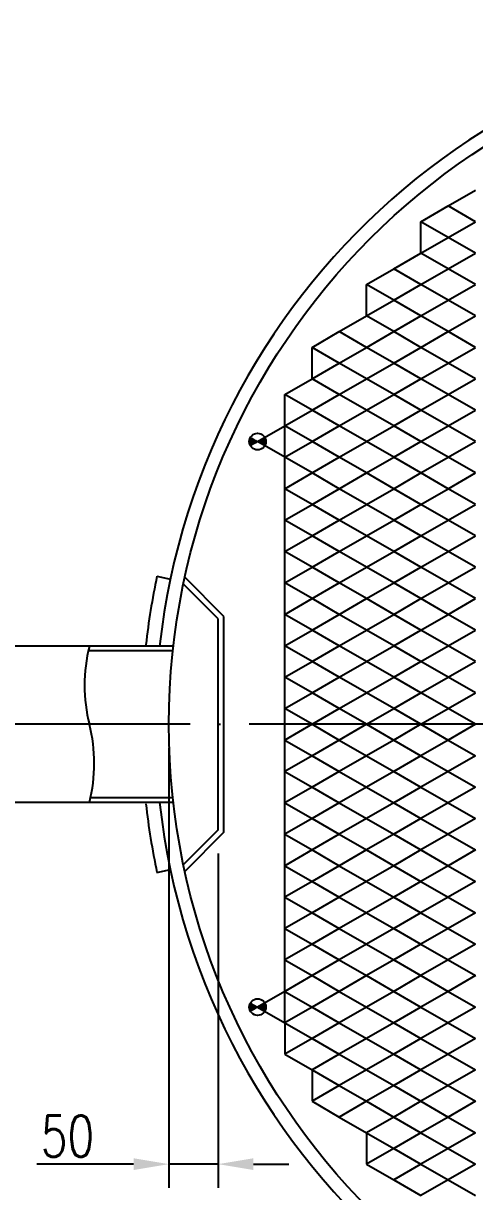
# Model space of a CAD drawing. Extents: x -11958 to 3251, y -1845 to 8235.
# Drawn here: x -10905 to -10445, y -1200 to -10 of the extents above; entities that cross this region are included whole.
import ezdxf

# ---------------------------------------------------------------- set-up
doc = ezdxf.new("R2010")
doc.units = 0
doc.header["$LTSCALE"] = 10
for name, pattern in [('CONTINOUS', [0]), ('DASHDOT-M', [36, 30, -3, 0, -3]), ('DASHDOT-S', [14, 10, -2, 0, -2])]:
    doc.linetypes.add(name, pattern=pattern)
doc.layers.get('0').update_dxf_attribs({"linetype": 'CONTINUOUS'})
for name, color, linetype in [('CDR_DIM', 7, 'CONTINUOUS'), ('CDR_DWG1', 4, 'CONTINUOUS'), ('CDR_DWG3', 1, 'DASHDOT-M')]:
    doc.layers.add(name, color=color, linetype=linetype)
doc.styles.add('HZ', font='ROMANS.shx', dxfattribs={"width": 0.75, "height": 35, "bigfont": 'HZ.shx'})

msp = doc.modelspace()

# ---------------------------------------------------------------- hatches: boundary and pattern name
h = msp.add_hatch()
h.set_pattern_fill('ANSI37', color=256, scale=0.1, style=0)
h.set_pattern_definition([(45, (-13090.87973, -2020.7073), (-0.224506403, 0.224506403), []), (135, (-13090.87973, -2020.7073), (-0.224506403, -0.224506403), [])])
h.paths.add_polyline_path([(-10673.6, -432.1, 0.131652), (-10674.7, -436.3, 0.131652), (-10673.6, -440.6), (-10666.2, -436.3)])
h = msp.add_hatch()
h.set_pattern_fill('ANSI37', color=256, scale=0.1, style=0)
h.set_pattern_definition([(135, (-8241.55932, -2020.7073), (0.224506403, 0.224506403), []), (45, (-8241.55932, -2020.7073), (0.224506403, -0.224506403), [])])
h.paths.add_polyline_path([(-10658.9, -432.1, -0.131652), (-10657.7, -436.3, -0.131652), (-10658.9, -440.6), (-10666.2, -436.3)])
h = msp.add_hatch()
h.set_pattern_fill('ANSI37', color=256, scale=0.1, style=0)
h.set_pattern_definition([(45, (-13090.87973, -2596.7073), (-0.224506403, 0.224506403), []), (135, (-13090.87973, -2596.7073), (-0.224506403, -0.224506403), [])])
h.paths.add_polyline_path([(-10673.6, -1008.1, 0.131652), (-10674.7, -1012.3, 0.131652), (-10673.6, -1016.6), (-10666.2, -1012.3)])
h = msp.add_hatch()
h.set_pattern_fill('ANSI37', color=256, scale=0.1, style=0)
h.set_pattern_definition([(135, (-8241.55932, -2596.7073), (0.224506403, 0.224506403), []), (45, (-8241.55932, -2596.7073), (0.224506403, -0.224506403), [])])
h.paths.add_polyline_path([(-10658.9, -1008.1, -0.131652), (-10657.7, -1012.3, -0.131652), (-10658.9, -1016.6), (-10666.2, -1012.3)])

# ---------------------------------------------------------------- linework, layer by layer
for centre, start, end in [((-10682, -684.6), 165.6613, 194.3387), ((-10993, -764.1), 345.6613, 14.3387)]:
    msp.add_arc(centre, 160.5, start, end)
at = {"layer": 'CDR_DIM', "color": 7, "linetype": 'CONTINOUS'}
for p, q in [((-10756.5, -748.3), (-10756.5, -1196.3)), ((-10706.5, -855.8), (-10706.5, -1196.3)), ((-10792.5, -1172.3), (-10891.1, -1172.3)), ((-10706.5, -1172.3), (-10756.5, -1172.3)), ((-10670.5, -1172.3), (-10634.5, -1172.3))]:
    msp.add_line(p, q, dxfattribs=at)
for points in [[(-10792.5, -1166.3), (-10792.5, -1178.3), (-10756.5, -1172.3)], [(-10670.5, -1166.3), (-10670.5, -1178.3), (-10706.5, -1172.3)]]:
    msp.add_solid(points, dxfattribs=at)
at = {"layer": 'CDR_DWG1'}
for p, q in [((-10472.2, -196.3), (-10444.5, -180.3)), ((-10499.9, -212.3), (-10472.2, -196.3)), ((-10499.9, -244.3), (-10499.9, -212.3)), ((-10527.7, -260.3), (-10499.9, -244.3)), ((-10499.9, -244.3), (-10499.9, -244.3)), ((-10555.4, -276.3), (-10527.7, -260.3)), ((-10555.4, -308.3), (-10555.4, -276.3)), ((-10583.1, -324.3), (-10555.4, -308.3)), ((-10555.4, -308.3), (-10555.4, -308.3)), ((-10610.8, -340.3), (-10583.1, -324.3)), ((-10610.8, -372.3), (-10610.8, -340.3)), ((-10638.5, -388.3), (-10610.8, -372.3)), ((-10610.8, -372.3), (-10610.8, -372.3)), ((-10638.5, -420.3), (-10638.5, -388.3)), ((-10638.5, -1028.3), (-10638.5, -420.3)), ((-10768.7, -573.5), (-10755, -576.4)), ((-10706.5, -616.8), (-10741.8, -581.5)), ((-10700.5, -614.3), (-10740.3, -574.5)), ((-10706.5, -831.8), (-10706.5, -616.8)), ((-10700.5, -834.3), (-10700.5, -614.3)), ((-10752, -644.8), (-10918.5, -644.8)), ((-10752.5, -649.3), (-10838.6, -649.3)), ((-10752, -803.8), (-10918.5, -803.8)), ((-10752.5, -799.3), (-10836.5, -799.3)), ((-10706.5, -831.8), (-10741.8, -867.1)), ((-10700.5, -834.3), (-10740.3, -874.1)), ((-10768.7, -875.1), (-10755, -872.2)), ((-10638.5, -1028.3), (-10638.5, -1060.3)), ((-10638.5, -1060.3), (-10610.8, -1076.3)), ((-10610.8, -1076.3), (-10610.8, -1108.3)), ((-10610.8, -1076.3), (-10610.8, -1076.3)), ((-10610.8, -1108.3), (-10583.1, -1124.3)), ((-10583.1, -1124.3), (-10555.4, -1140.3)), ((-10555.4, -1140.3), (-10555.4, -1172.3)), ((-10555.4, -1140.3), (-10555.4, -1140.3)), ((-10555.4, -1172.3), (-10527.7, -1188.3)), ((-10527.7, -1188.3), (-10499.9, -1204.3))]:
    msp.add_line(p, q, dxfattribs=at)
for centre, radius in [((-10056.5, -724.3), 700), ((-10666.2, -436.3), 8.5), ((-10666.2, -1012.3), 8.5)]:
    msp.add_circle(centre, radius, dxfattribs=at)
for radius, start, end in [(714, 186.3928, 173.6072), (728, 168.0427, 173.6072), (728, 186.3928, 191.9573)]:
    msp.add_arc((-10056.5, -724.3), radius, start, end, dxfattribs=at)
at = {"layer": 'CDR_DWG3', "linetype": 'DASHDOT-S'}
for p, q in [((-10444.5, -212.3), (-10472.2, -196.3)), ((-10472.2, -228.3), (-10499.9, -212.3)), ((-10472.2, -228.3), (-10444.5, -212.3)), ((-10499.9, -244.3), (-10472.2, -228.3)), ((-10444.5, -244.3), (-10472.2, -228.3)), ((-10472.2, -260.3), (-10499.9, -244.3)), ((-10472.2, -260.3), (-10444.5, -244.3)), ((-10499.9, -276.3), (-10527.7, -260.3)), ((-10499.9, -276.3), (-10472.2, -260.3)), ((-10444.5, -276.3), (-10472.2, -260.3)), ((-10527.7, -292.3), (-10555.4, -276.3)), ((-10527.7, -292.3), (-10499.9, -276.3)), ((-10472.2, -292.3), (-10499.9, -276.3)), ((-10472.2, -292.3), (-10444.5, -276.3)), ((-10555.4, -308.3), (-10527.7, -292.3)), ((-10499.9, -308.3), (-10527.7, -292.3)), ((-10499.9, -308.3), (-10472.2, -292.3)), ((-10444.5, -308.3), (-10472.2, -292.3)), ((-10527.7, -324.3), (-10555.4, -308.3)), ((-10527.7, -324.3), (-10499.9, -308.3)), ((-10472.2, -324.3), (-10499.9, -308.3)), ((-10472.2, -324.3), (-10444.5, -308.3)), ((-10555.4, -340.3), (-10583.1, -324.3)), ((-10555.4, -340.3), (-10527.7, -324.3)), ((-10499.9, -340.3), (-10527.7, -324.3)), ((-10499.9, -340.3), (-10472.2, -324.3)), ((-10444.5, -340.3), (-10472.2, -324.3)), ((-10583.1, -356.3), (-10610.8, -340.3)), ((-10583.1, -356.3), (-10555.4, -340.3)), ((-10527.7, -356.3), (-10555.4, -340.3)), ((-10527.7, -356.3), (-10499.9, -340.3)), ((-10472.2, -356.3), (-10499.9, -340.3)), ((-10472.2, -356.3), (-10444.5, -340.3)), ((-10610.8, -372.3), (-10583.1, -356.3)), ((-10555.4, -372.3), (-10583.1, -356.3)), ((-10555.4, -372.3), (-10527.7, -356.3)), ((-10499.9, -372.3), (-10527.7, -356.3)), ((-10499.9, -372.3), (-10472.2, -356.3)), ((-10444.5, -372.3), (-10472.2, -356.3)), ((-10583.1, -388.3), (-10610.8, -372.3)), ((-10583.1, -388.3), (-10555.4, -372.3)), ((-10527.7, -388.3), (-10555.4, -372.3)), ((-10527.7, -388.3), (-10499.9, -372.3)), ((-10472.2, -388.3), (-10499.9, -372.3)), ((-10472.2, -388.3), (-10444.5, -372.3)), ((-10610.8, -404.3), (-10638.5, -388.3)), ((-10610.8, -404.3), (-10583.1, -388.3)), ((-10555.4, -404.3), (-10583.1, -388.3)), ((-10555.4, -404.3), (-10527.7, -388.3)), ((-10499.9, -404.3), (-10527.7, -388.3)), ((-10499.9, -404.3), (-10472.2, -388.3)), ((-10444.5, -404.3), (-10472.2, -388.3)), ((-10638.5, -420.3), (-10610.8, -404.3)), ((-10583.1, -420.3), (-10610.8, -404.3)), ((-10583.1, -420.3), (-10555.4, -404.3)), ((-10527.7, -420.3), (-10555.4, -404.3)), ((-10527.7, -420.3), (-10499.9, -404.3)), ((-10472.2, -420.3), (-10499.9, -404.3)), ((-10472.2, -420.3), (-10444.5, -404.3)), ((-10666.2, -436.3), (-10638.5, -420.3)), ((-10610.8, -436.3), (-10638.5, -420.3)), ((-10610.8, -436.3), (-10583.1, -420.3)), ((-10555.4, -436.3), (-10583.1, -420.3)), ((-10555.4, -436.3), (-10527.7, -420.3)), ((-10499.9, -436.3), (-10527.7, -420.3)), ((-10499.9, -436.3), (-10472.2, -420.3)), ((-10444.5, -436.3), (-10472.2, -420.3)), ((-10638.5, -452.3), (-10666.2, -436.3)), ((-10638.5, -452.3), (-10610.8, -436.3)), ((-10583.1, -452.3), (-10610.8, -436.3)), ((-10583.1, -452.3), (-10555.4, -436.3)), ((-10527.7, -452.3), (-10555.4, -436.3)), ((-10527.7, -452.3), (-10499.9, -436.3)), ((-10472.2, -452.3), (-10499.9, -436.3)), ((-10472.2, -452.3), (-10444.5, -436.3)), ((-10610.8, -468.3), (-10638.5, -452.3)), ((-10610.8, -468.3), (-10583.1, -452.3)), ((-10555.4, -468.3), (-10583.1, -452.3)), ((-10555.4, -468.3), (-10527.7, -452.3)), ((-10499.9, -468.3), (-10527.7, -452.3)), ((-10499.9, -468.3), (-10472.2, -452.3)), ((-10444.5, -468.3), (-10472.2, -452.3)), ((-10638.5, -484.3), (-10610.8, -468.3)), ((-10583.1, -484.3), (-10610.8, -468.3)), ((-10583.1, -484.3), (-10555.4, -468.3)), ((-10527.7, -484.3), (-10555.4, -468.3)), ((-10527.7, -484.3), (-10499.9, -468.3)), ((-10472.2, -484.3), (-10499.9, -468.3)), ((-10472.2, -484.3), (-10444.5, -468.3)), ((-10610.8, -500.3), (-10638.5, -484.3)), ((-10610.8, -500.3), (-10583.1, -484.3)), ((-10555.4, -500.3), (-10583.1, -484.3)), ((-10555.4, -500.3), (-10527.7, -484.3)), ((-10499.9, -500.3), (-10527.7, -484.3)), ((-10499.9, -500.3), (-10472.2, -484.3)), ((-10444.5, -500.3), (-10472.2, -484.3)), ((-10638.5, -516.3), (-10610.8, -500.3)), ((-10583.1, -516.3), (-10610.8, -500.3)), ((-10583.1, -516.3), (-10555.4, -500.3)), ((-10527.7, -516.3), (-10555.4, -500.3)), ((-10527.7, -516.3), (-10499.9, -500.3)), ((-10472.2, -516.3), (-10499.9, -500.3)), ((-10472.2, -516.3), (-10444.5, -500.3)), ((-10610.8, -532.3), (-10638.5, -516.3)), ((-10610.8, -532.3), (-10583.1, -516.3)), ((-10555.4, -532.3), (-10583.1, -516.3)), ((-10555.4, -532.3), (-10527.7, -516.3)), ((-10499.9, -532.3), (-10527.7, -516.3)), ((-10499.9, -532.3), (-10472.2, -516.3)), ((-10444.5, -532.3), (-10472.2, -516.3)), ((-10638.5, -548.3), (-10610.8, -532.3)), ((-10583.1, -548.3), (-10610.8, -532.3)), ((-10583.1, -548.3), (-10555.4, -532.3)), ((-10527.7, -548.3), (-10555.4, -532.3)), ((-10527.7, -548.3), (-10499.9, -532.3)), ((-10472.2, -548.3), (-10499.9, -532.3)), ((-10472.2, -548.3), (-10444.5, -532.3)), ((-10610.8, -564.3), (-10638.5, -548.3)), ((-10610.8, -564.3), (-10583.1, -548.3)), ((-10555.4, -564.3), (-10583.1, -548.3)), ((-10555.4, -564.3), (-10527.7, -548.3)), ((-10499.9, -564.3), (-10527.7, -548.3)), ((-10499.9, -564.3), (-10472.2, -548.3)), ((-10444.5, -564.3), (-10472.2, -548.3)), ((-10638.5, -580.3), (-10610.8, -564.3)), ((-10583.1, -580.3), (-10610.8, -564.3)), ((-10583.1, -580.3), (-10555.4, -564.3)), ((-10527.7, -580.3), (-10555.4, -564.3)), ((-10527.7, -580.3), (-10499.9, -564.3)), ((-10472.2, -580.3), (-10499.9, -564.3)), ((-10472.2, -580.3), (-10444.5, -564.3)), ((-10610.8, -596.3), (-10638.5, -580.3)), ((-10610.8, -596.3), (-10583.1, -580.3)), ((-10555.4, -596.3), (-10583.1, -580.3)), ((-10555.4, -596.3), (-10527.7, -580.3)), ((-10499.9, -596.3), (-10527.7, -580.3)), ((-10499.9, -596.3), (-10472.2, -580.3)), ((-10444.5, -596.3), (-10472.2, -580.3)), ((-10638.5, -612.3), (-10610.8, -596.3)), ((-10583.1, -612.3), (-10610.8, -596.3)), ((-10583.1, -612.3), (-10555.4, -596.3)), ((-10527.7, -612.3), (-10555.4, -596.3)), ((-10527.7, -612.3), (-10499.9, -596.3)), ((-10472.2, -612.3), (-10499.9, -596.3)), ((-10472.2, -612.3), (-10444.5, -596.3)), ((-10610.8, -628.3), (-10638.5, -612.3)), ((-10610.8, -628.3), (-10583.1, -612.3)), ((-10555.4, -628.3), (-10583.1, -612.3)), ((-10555.4, -628.3), (-10527.7, -612.3)), ((-10499.9, -628.3), (-10527.7, -612.3)), ((-10499.9, -628.3), (-10472.2, -612.3)), ((-10444.5, -628.3), (-10472.2, -612.3)), ((-10638.5, -644.3), (-10610.8, -628.3)), ((-10583.1, -644.3), (-10610.8, -628.3)), ((-10583.1, -644.3), (-10555.4, -628.3)), ((-10527.7, -644.3), (-10555.4, -628.3)), ((-10527.7, -644.3), (-10499.9, -628.3)), ((-10472.2, -644.3), (-10499.9, -628.3)), ((-10472.2, -644.3), (-10444.5, -628.3)), ((-10610.8, -660.3), (-10638.5, -644.3)), ((-10610.8, -660.3), (-10583.1, -644.3)), ((-10555.4, -660.3), (-10583.1, -644.3)), ((-10555.4, -660.3), (-10527.7, -644.3)), ((-10499.9, -660.3), (-10527.7, -644.3)), ((-10499.9, -660.3), (-10472.2, -644.3)), ((-10444.5, -660.3), (-10472.2, -644.3)), ((-10638.5, -676.3), (-10610.8, -660.3)), ((-10583.1, -676.3), (-10610.8, -660.3)), ((-10583.1, -676.3), (-10555.4, -660.3)), ((-10527.7, -676.3), (-10555.4, -660.3)), ((-10527.7, -676.3), (-10499.9, -660.3)), ((-10472.2, -676.3), (-10499.9, -660.3)), ((-10472.2, -676.3), (-10444.5, -660.3)), ((-10610.8, -692.3), (-10638.5, -676.3)), ((-10610.8, -692.3), (-10583.1, -676.3)), ((-10555.4, -692.3), (-10583.1, -676.3)), ((-10555.4, -692.3), (-10527.7, -676.3)), ((-10499.9, -692.3), (-10527.7, -676.3)), ((-10499.9, -692.3), (-10472.2, -676.3)), ((-10444.5, -692.3), (-10472.2, -676.3)), ((-10638.5, -708.3), (-10610.8, -692.3)), ((-10583.1, -708.3), (-10610.8, -692.3)), ((-10583.1, -708.3), (-10555.4, -692.3)), ((-10527.7, -708.3), (-10555.4, -692.3)), ((-10527.7, -708.3), (-10499.9, -692.3)), ((-10472.2, -708.3), (-10499.9, -692.3)), ((-10472.2, -708.3), (-10444.5, -692.3)), ((-10610.8, -724.3), (-10638.5, -708.3)), ((-10610.8, -724.3), (-10583.1, -708.3)), ((-10555.4, -724.3), (-10583.1, -708.3)), ((-10555.4, -724.3), (-10527.7, -708.3)), ((-10499.9, -724.3), (-10527.7, -708.3)), ((-10499.9, -724.3), (-10472.2, -708.3)), ((-10444.5, -724.3), (-10472.2, -708.3)), ((-10610.8, -724.3), (-10638.5, -740.3)), ((-10610.8, -724.3), (-10583.1, -740.3)), ((-10555.4, -724.3), (-10583.1, -740.3)), ((-10555.4, -724.3), (-10527.7, -740.3)), ((-10499.9, -724.3), (-10527.7, -740.3)), ((-10499.9, -724.3), (-10472.2, -740.3)), ((-10444.5, -724.3), (-10472.2, -740.3)), ((-10638.5, -740.3), (-10610.8, -756.3)), ((-10583.1, -740.3), (-10610.8, -756.3)), ((-10583.1, -740.3), (-10555.4, -756.3)), ((-10527.7, -740.3), (-10555.4, -756.3)), ((-10527.7, -740.3), (-10499.9, -756.3)), ((-10472.2, -740.3), (-10499.9, -756.3)), ((-10472.2, -740.3), (-10444.5, -756.3)), ((-10610.8, -756.3), (-10638.5, -772.3)), ((-10610.8, -756.3), (-10583.1, -772.3)), ((-10555.4, -756.3), (-10583.1, -772.3)), ((-10555.4, -756.3), (-10527.7, -772.3)), ((-10499.9, -756.3), (-10527.7, -772.3)), ((-10499.9, -756.3), (-10472.2, -772.3)), ((-10444.5, -756.3), (-10472.2, -772.3)), ((-10638.5, -772.3), (-10610.8, -788.3)), ((-10583.1, -772.3), (-10610.8, -788.3)), ((-10583.1, -772.3), (-10555.4, -788.3)), ((-10527.7, -772.3), (-10555.4, -788.3)), ((-10527.7, -772.3), (-10499.9, -788.3)), ((-10472.2, -772.3), (-10499.9, -788.3)), ((-10472.2, -772.3), (-10444.5, -788.3)), ((-10610.8, -788.3), (-10638.5, -804.3)), ((-10610.8, -788.3), (-10583.1, -804.3)), ((-10555.4, -788.3), (-10583.1, -804.3)), ((-10555.4, -788.3), (-10527.7, -804.3)), ((-10499.9, -788.3), (-10527.7, -804.3)), ((-10499.9, -788.3), (-10472.2, -804.3)), ((-10444.5, -788.3), (-10472.2, -804.3)), ((-10638.5, -804.3), (-10610.8, -820.3)), ((-10583.1, -804.3), (-10610.8, -820.3)), ((-10583.1, -804.3), (-10555.4, -820.3)), ((-10527.7, -804.3), (-10555.4, -820.3)), ((-10527.7, -804.3), (-10499.9, -820.3)), ((-10472.2, -804.3), (-10499.9, -820.3)), ((-10472.2, -804.3), (-10444.5, -820.3)), ((-10610.8, -820.3), (-10638.5, -836.3)), ((-10610.8, -820.3), (-10583.1, -836.3)), ((-10555.4, -820.3), (-10583.1, -836.3)), ((-10555.4, -820.3), (-10527.7, -836.3)), ((-10499.9, -820.3), (-10527.7, -836.3)), ((-10499.9, -820.3), (-10472.2, -836.3)), ((-10444.5, -820.3), (-10472.2, -836.3)), ((-10638.5, -836.3), (-10610.8, -852.3)), ((-10583.1, -836.3), (-10610.8, -852.3)), ((-10583.1, -836.3), (-10555.4, -852.3)), ((-10527.7, -836.3), (-10555.4, -852.3)), ((-10527.7, -836.3), (-10499.9, -852.3)), ((-10472.2, -836.3), (-10499.9, -852.3)), ((-10472.2, -836.3), (-10444.5, -852.3)), ((-10610.8, -852.3), (-10638.5, -868.3)), ((-10610.8, -852.3), (-10583.1, -868.3)), ((-10555.4, -852.3), (-10583.1, -868.3)), ((-10555.4, -852.3), (-10527.7, -868.3)), ((-10499.9, -852.3), (-10527.7, -868.3)), ((-10499.9, -852.3), (-10472.2, -868.3)), ((-10444.5, -852.3), (-10472.2, -868.3)), ((-10638.5, -868.3), (-10610.8, -884.3)), ((-10583.1, -868.3), (-10610.8, -884.3)), ((-10583.1, -868.3), (-10555.4, -884.3)), ((-10527.7, -868.3), (-10555.4, -884.3)), ((-10527.7, -868.3), (-10499.9, -884.3)), ((-10472.2, -868.3), (-10499.9, -884.3)), ((-10472.2, -868.3), (-10444.5, -884.3)), ((-10610.8, -884.3), (-10638.5, -900.3)), ((-10610.8, -884.3), (-10583.1, -900.3)), ((-10555.4, -884.3), (-10583.1, -900.3)), ((-10555.4, -884.3), (-10527.7, -900.3)), ((-10499.9, -884.3), (-10527.7, -900.3)), ((-10499.9, -884.3), (-10472.2, -900.3)), ((-10444.5, -884.3), (-10472.2, -900.3)), ((-10638.5, -900.3), (-10610.8, -916.3)), ((-10583.1, -900.3), (-10610.8, -916.3)), ((-10583.1, -900.3), (-10555.4, -916.3)), ((-10527.7, -900.3), (-10555.4, -916.3)), ((-10527.7, -900.3), (-10499.9, -916.3)), ((-10472.2, -900.3), (-10499.9, -916.3)), ((-10472.2, -900.3), (-10444.5, -916.3)), ((-10610.8, -916.3), (-10638.5, -932.3)), ((-10610.8, -916.3), (-10583.1, -932.3)), ((-10555.4, -916.3), (-10583.1, -932.3)), ((-10555.4, -916.3), (-10527.7, -932.3)), ((-10499.9, -916.3), (-10527.7, -932.3)), ((-10499.9, -916.3), (-10472.2, -932.3)), ((-10444.5, -916.3), (-10472.2, -932.3)), ((-10638.5, -932.3), (-10610.8, -948.3)), ((-10583.1, -932.3), (-10610.8, -948.3)), ((-10583.1, -932.3), (-10555.4, -948.3)), ((-10527.7, -932.3), (-10555.4, -948.3)), ((-10527.7, -932.3), (-10499.9, -948.3)), ((-10472.2, -932.3), (-10499.9, -948.3)), ((-10472.2, -932.3), (-10444.5, -948.3)), ((-10610.8, -948.3), (-10638.5, -964.3)), ((-10610.8, -948.3), (-10583.1, -964.3)), ((-10555.4, -948.3), (-10583.1, -964.3)), ((-10555.4, -948.3), (-10527.7, -964.3)), ((-10499.9, -948.3), (-10527.7, -964.3)), ((-10499.9, -948.3), (-10472.2, -964.3)), ((-10444.5, -948.3), (-10472.2, -964.3)), ((-10638.5, -964.3), (-10610.8, -980.3)), ((-10583.1, -964.3), (-10610.8, -980.3)), ((-10583.1, -964.3), (-10555.4, -980.3)), ((-10527.7, -964.3), (-10555.4, -980.3)), ((-10527.7, -964.3), (-10499.9, -980.3)), ((-10472.2, -964.3), (-10499.9, -980.3)), ((-10472.2, -964.3), (-10444.5, -980.3)), ((-10610.8, -980.3), (-10638.5, -996.3)), ((-10610.8, -980.3), (-10583.1, -996.3)), ((-10555.4, -980.3), (-10583.1, -996.3)), ((-10555.4, -980.3), (-10527.7, -996.3)), ((-10499.9, -980.3), (-10527.7, -996.3)), ((-10499.9, -980.3), (-10472.2, -996.3)), ((-10444.5, -980.3), (-10472.2, -996.3)), ((-10638.5, -996.3), (-10666.2, -1012.3)), ((-10638.5, -996.3), (-10610.8, -1012.3)), ((-10583.1, -996.3), (-10610.8, -1012.3)), ((-10583.1, -996.3), (-10555.4, -1012.3)), ((-10527.7, -996.3), (-10555.4, -1012.3)), ((-10527.7, -996.3), (-10499.9, -1012.3)), ((-10472.2, -996.3), (-10499.9, -1012.3)), ((-10472.2, -996.3), (-10444.5, -1012.3)), ((-10666.2, -1012.3), (-10638.5, -1028.3)), ((-10610.8, -1012.3), (-10638.5, -1028.3)), ((-10610.8, -1012.3), (-10583.1, -1028.3)), ((-10555.4, -1012.3), (-10583.1, -1028.3)), ((-10555.4, -1012.3), (-10527.7, -1028.3)), ((-10499.9, -1012.3), (-10527.7, -1028.3)), ((-10499.9, -1012.3), (-10472.2, -1028.3)), ((-10444.5, -1012.3), (-10472.2, -1028.3)), ((-10638.5, -1028.3), (-10610.8, -1044.3)), ((-10583.1, -1028.3), (-10610.8, -1044.3)), ((-10583.1, -1028.3), (-10555.4, -1044.3)), ((-10527.7, -1028.3), (-10555.4, -1044.3)), ((-10527.7, -1028.3), (-10499.9, -1044.3)), ((-10472.2, -1028.3), (-10499.9, -1044.3)), ((-10472.2, -1028.3), (-10444.5, -1044.3)), ((-10610.8, -1044.3), (-10638.5, -1060.3)), ((-10610.8, -1044.3), (-10583.1, -1060.3)), ((-10555.4, -1044.3), (-10583.1, -1060.3)), ((-10555.4, -1044.3), (-10527.7, -1060.3)), ((-10499.9, -1044.3), (-10527.7, -1060.3)), ((-10499.9, -1044.3), (-10472.2, -1060.3)), ((-10444.5, -1044.3), (-10472.2, -1060.3)), ((-10583.1, -1060.3), (-10610.8, -1076.3)), ((-10583.1, -1060.3), (-10555.4, -1076.3)), ((-10527.7, -1060.3), (-10555.4, -1076.3)), ((-10527.7, -1060.3), (-10499.9, -1076.3)), ((-10472.2, -1060.3), (-10499.9, -1076.3)), ((-10472.2, -1060.3), (-10444.5, -1076.3)), ((-10610.8, -1076.3), (-10583.1, -1092.3)), ((-10555.4, -1076.3), (-10583.1, -1092.3)), ((-10555.4, -1076.3), (-10527.7, -1092.3)), ((-10499.9, -1076.3), (-10527.7, -1092.3)), ((-10499.9, -1076.3), (-10472.2, -1092.3)), ((-10444.5, -1076.3), (-10472.2, -1092.3)), ((-10583.1, -1092.3), (-10610.8, -1108.3)), ((-10583.1, -1092.3), (-10555.4, -1108.3)), ((-10527.7, -1092.3), (-10555.4, -1108.3)), ((-10527.7, -1092.3), (-10499.9, -1108.3)), ((-10472.2, -1092.3), (-10499.9, -1108.3)), ((-10472.2, -1092.3), (-10444.5, -1108.3)), ((-10555.4, -1108.3), (-10583.1, -1124.3)), ((-10555.4, -1108.3), (-10527.7, -1124.3)), ((-10499.9, -1108.3), (-10527.7, -1124.3)), ((-10499.9, -1108.3), (-10472.2, -1124.3)), ((-10444.5, -1108.3), (-10472.2, -1124.3)), ((-10527.7, -1124.3), (-10555.4, -1140.3)), ((-10527.7, -1124.3), (-10499.9, -1140.3)), ((-10472.2, -1124.3), (-10499.9, -1140.3)), ((-10472.2, -1124.3), (-10444.5, -1140.3)), ((-10555.4, -1140.3), (-10527.7, -1156.3)), ((-10499.9, -1140.3), (-10527.7, -1156.3)), ((-10499.9, -1140.3), (-10472.2, -1156.3)), ((-10444.5, -1140.3), (-10472.2, -1156.3)), ((-10527.7, -1156.3), (-10555.4, -1172.3)), ((-10527.7, -1156.3), (-10499.9, -1172.3)), ((-10472.2, -1156.3), (-10499.9, -1172.3)), ((-10472.2, -1156.3), (-10444.5, -1172.3)), ((-10499.9, -1172.3), (-10527.7, -1188.3)), ((-10499.9, -1172.3), (-10472.2, -1188.3)), ((-10444.5, -1172.3), (-10472.2, -1188.3)), ((-10472.2, -1188.3), (-10499.9, -1204.3)), ((-10472.2, -1188.3), (-10444.5, -1204.3))]:
    msp.add_line(p, q, dxfattribs=at)
at = {"layer": 'CDR_DWG3', "linetype": 'DASHDOT-M'}
msp.add_line((-9294.5, -724.3), (-11018.5, -724.3), dxfattribs=at)

# ---------------------------------------------------------------- texts
at = {"layer": 'CDR_DIM', "color": 7, "linetype": 'CONTINOUS', "insert": (-10859.8, -1143.8), "char_height": 42, "attachment_point": 5, "style": 'HZ'}
msp.add_mtext('\\A1;50', dxfattribs=at)

doc.saveas('drawing.dxf')
